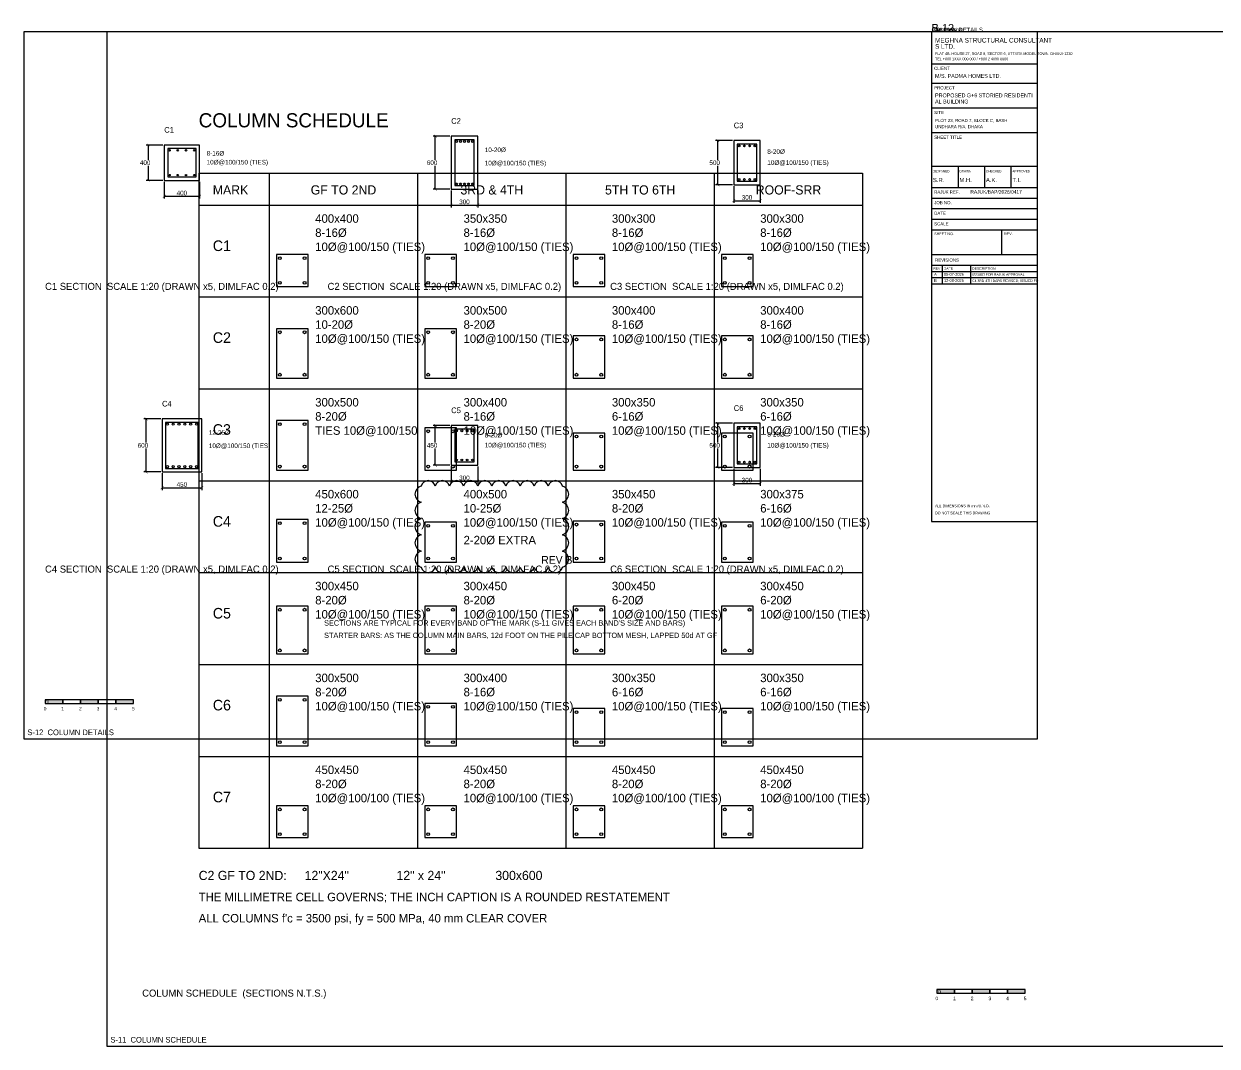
# Model space of a CAD drawing. Extents: x 1000 to 743527, y -207200 to 58857.
# Drawn here: x 278600 to 346174, y -68400 to -10543 of the extents above; entities that cross this region are included whole.
import ezdxf
from ezdxf.enums import TextEntityAlignment as Align

# ---------------------------------------------------------------- set-up
doc = ezdxf.new("R2010")
doc.units = 0
for name, color, linetype in [('Column', 1, 'Continuous'), ('Dimension', 6, 'Continuous'), ('Revision', 1, 'Continuous'), ('Rod-1', 6, 'Continuous'), ('Rod-Stirrup', 3, 'Continuous'), ('Sheet', 7, 'Continuous'), ('Text-1', 7, 'Continuous'), ('Text-2', 7, 'Continuous'), ('TITLE', 7, 'Continuous')]:
    doc.layers.add(name, color=color, linetype=linetype)
doc.styles.add('OpenSansCondensed-Light', font='OpenSansCondensed-Light.ttf')
doc.dimstyles.new('EZDXF', dxfattribs={"dimtxt": 0.25, "dimasz": 0.175, "dimexe": 0.375, "dimexo": 0.125, "dimgap": 0.1, "dimtad": 1, "dimlfac": 100, "dimzin": 12, "dimdsep": 46, "dimtxsty": 'OpenSansCondensed-Light', "dimblk": 'ARCHTICK', "dimcen": 2.5, "dimazin": 3, "dimtfac": 0.5, "dimtmove": 2, "dimatfit": 3})

# ---------------------------------------------------------------- blocks, each defined once
blk = doc.blocks.new('SCALE_BAR')
at = {"layer": 'Sheet'}
h = blk.add_hatch(color=7, dxfattribs=at)
h.dxf.hatch_style = 1
h.paths.add_polyline_path([(0, 0), (10, 0), (10, 2), (0, 2)])
h = blk.add_hatch(color=7, dxfattribs=at)
h.dxf.hatch_style = 1
h.paths.add_polyline_path([(20, 0), (30, 0), (30, 2), (20, 2)])
h = blk.add_hatch(color=7, dxfattribs=at)
h.dxf.hatch_style = 1
h.paths.add_polyline_path([(40, 0), (50, 0), (50, 2), (40, 2)])
for points in [[(0, 0), (10, 0), (10, 2), (0, 2)], [(10, 0), (20, 0), (20, 2), (10, 2)], [(20, 0), (30, 0), (30, 2), (20, 2)], [(30, 0), (40, 0), (40, 2), (30, 2)], [(40, 0), (50, 0), (50, 2), (40, 2)]]:
    blk.add_lwpolyline(points, close=True, dxfattribs=at)
for s, p in [('0', (0, -4)), ('1', (10, -4)), ('2', (20, -4)), ('3', (30, -4)), ('4', (40, -4)), ('5', (50, -4))]:
    blk.add_text(s, height=2, dxfattribs=at).set_placement(p, align=Align.CENTER)
at = {"layer": 'Text-1'}
blk.add_attdef('UNIT', (0, 0), '', height=2, dxfattribs=at)
blk = doc.blocks.new('TITLE_BLOCK')
at = {"layer": 'TITLE'}
for p, q in [((0, -18), (60, -18)), ((0, -29), (60, -29)), ((0, -43), (60, -43)), ((0, -57), (60, -57)), ((0, -76), (60, -76)), ((0, -76), (0, -88)), ((15, -76), (15, -88)), ((30, -76), (30, -88)), ((45, -76), (45, -88)), ((0, -88), (60, -88)), ((0, -94), (60, -94)), ((0, -100), (60, -100)), ((0, -106), (60, -106)), ((0, -112), (60, -112)), ((39.6, -112), (39.6, -126)), ((0, -126), (60, -126)), ((0, -132), (60, -132)), ((0, -132), (60, -132)), ((6, -132), (6, -142.5)), ((22, -132), (22, -142.5)), ((0, -135.5), (60, -135.5)), ((0, -139), (60, -139)), ((0, -142.5), (60, -142.5))]:
    blk.add_line(p, q, dxfattribs=at)
blk.add_lwpolyline([(0, -277), (60, -277), (60, 0), (0, 0)], close=True, dxfattribs=at)
at = {"layer": 'Text-1'}
for tag, height in [('JOBNO', 2), ('SCALE', 2), ('SHEETTITLE', 2.4), ('SHEETTITLE2', 2.4), ('DATE', 2), ('SHEETNO', 4.5), ('REV', 4.5)]:
    blk.add_attdef(tag, (0, 0), '', height=height, dxfattribs=at)
at = {"layer": 'TITLE'}
for s, height, p in [('MEGHNA STRUCTURAL CONSULTANT', 2.6, (2, -6)), ('S LTD.', 2.6, (2, -9.5)), ('FLAT 4B, HOUSE 27, ROAD 9, SECTOR 6, UTTARA MODEL TOWN, DHAKA-1230', 1.5, (2, -13)), ('CLIENT', 1.8, (1.5, -21.5)), ('TEL +880 1XXX 000 000 / +880 2 4890 0000', 1.5, (2, -16)), ('M/S. PADMA HOMES LTD.', 2.2, (2, -26)), ('PROJECT', 1.8, (1.5, -32.5)), ('AL BUILDING', 2.2, (2, -40.5)), ('PROPOSED G+6 STORIED RESIDENTI', 2.2, (2, -37)), ('SITE', 1.8, (1.5, -46.5)), ('UNDHARA R/A, DHAKA', 1.8, (2, -54.5)), ('PLOT 23, ROAD 7, BLOCK C, BASH', 1.8, (2, -51)), ('SHEET TITLE', 1.8, (1.5, -60.5)), ('DESIGNED', 1.3, (0.8, -79.5)), ('DRAWN', 1.3, (15.8, -79.5)), ('CHECKED', 1.3, (30.8, -79.5)), ('APPROVED', 1.3, (45.8, -79.5)), ('S.R.', 2.4, (0.8, -85)), ('M.H.', 2.4, (15.8, -85)), ('A.K.', 2.4, (30.8, -85)), ('T.I.', 2.4, (45.8, -85)), ('RAJUK REF.', 1.8, (1.5, -91.5)), ('RAJUK/BAP/2026/0417', 2, (22, -91.5)), ('JOB NO.', 1.8, (1.5, -97.5)), ('SCALE', 1.8, (1.5, -109.5)), ('DATE', 1.8, (1.5, -103.5)), ('SHEET NO.', 1.5, (1.5, -115)), ('REV.', 1.5, (41.1, -115)), ('REVISIONS', 1.8, (2, -130)), ('REV', 1.4, (1, -134.6)), ('DATE', 1.4, (7, -134.6)), ('DESCRIPTION', 1.4, (23, -134.6)), ('ALL DIMENSIONS IN mm U.N.O.', 1.5, (2, -269)), ('DO NOT SCALE THIS DRAWING', 1.5, (2, -273))]:
    blk.add_text(s, height=height, dxfattribs=at).set_placement(p)
blk = doc.blocks.new('_ARCHTICK')
at = {"color": 0, "linetype": 'BYBLOCK', "const_width": 0.15}
blk.add_lwpolyline([(-0.5, -0.5), (0.5, 0.5)], dxfattribs=at)

msp = doc.modelspace()

# ---------------------------------------------------------------- linework, layer by layer
for p, q in [((288500, -19000), (326100, -19000)), ((288500, -19000), (288500, -20800)), ((292500, -19000), (292500, -57200)), ((300900, -19000), (300900, -57200)), ((309300, -19000), (309300, -57200)), ((317700, -19000), (317700, -57200)), ((326100, -19000), (326100, -57200)), ((288500, -20800), (326100, -20800)), ((288500, -20800), (288500, -57200)), ((288500, -26000), (326100, -26000)), ((288500, -31200), (326100, -31200)), ((288500, -36400), (326100, -36400)), ((288500, -41600), (326100, -41600)), ((288500, -46800), (326100, -46800)), ((288500, -52000), (326100, -52000)), ((288500, -57200), (326100, -57200))]:
    msp.add_line(p, q)
at = {"layer": 'Column'}
for points in [[(286550, -19400), (288550, -19400), (288550, -17400), (286550, -17400)], [(302800, -19900), (304300, -19900), (304300, -16900), (302800, -16900)], [(318800, -19650), (320300, -19650), (320300, -17150), (318800, -17150)], [(292900, -25400), (294700, -25400), (294700, -23600), (292900, -23600)], [(301300, -25400), (303100, -25400), (303100, -23600), (301300, -23600)], [(309700, -25400), (311500, -25400), (311500, -23600), (309700, -23600)], [(318100, -25400), (319900, -25400), (319900, -23600), (318100, -23600)], [(292900, -30600), (294700, -30600), (294700, -27800), (292900, -27800)], [(301300, -30600), (303100, -30600), (303100, -27800), (301300, -27800)], [(309700, -30600), (311500, -30600), (311500, -28200), (309700, -28200)], [(318100, -30600), (319900, -30600), (319900, -28200), (318100, -28200)], [(286425, -35900), (288675, -35900), (288675, -32900), (286425, -32900)], [(292900, -35800), (294700, -35800), (294700, -33000), (292900, -33000)], [(301300, -35800), (303100, -35800), (303100, -33400), (301300, -33400)], [(302800, -35525), (304300, -35525), (304300, -33275), (302800, -33275)], [(309700, -35800), (311500, -35800), (311500, -33700), (309700, -33700)], [(318100, -35800), (319900, -35800), (319900, -33700), (318100, -33700)], [(318800, -35650), (320300, -35650), (320300, -33150), (318800, -33150)], [(292900, -41000), (294700, -41000), (294700, -38600), (292900, -38600)], [(301300, -41000), (303100, -41000), (303100, -38750), (301300, -38750)], [(309700, -41000), (311500, -41000), (311500, -38685.7), (309700, -38685.7)], [(318100, -41000), (319900, -41000), (319900, -38750), (318100, -38750)], [(292900, -46200), (294700, -46200), (294700, -43500), (292900, -43500)], [(301300, -46200), (303100, -46200), (303100, -43500), (301300, -43500)], [(309700, -46200), (311500, -46200), (311500, -43500), (309700, -43500)], [(318100, -46200), (319900, -46200), (319900, -43500), (318100, -43500)], [(292900, -51400), (294700, -51400), (294700, -48600), (292900, -48600)], [(301300, -51400), (303100, -51400), (303100, -49000), (301300, -49000)], [(309700, -51400), (311500, -51400), (311500, -49300), (309700, -49300)], [(318100, -51400), (319900, -51400), (319900, -49300), (318100, -49300)], [(292900, -56600), (294700, -56600), (294700, -54800), (292900, -54800)], [(301300, -56600), (303100, -56600), (303100, -54800), (301300, -54800)], [(309700, -56600), (311500, -56600), (311500, -54800), (309700, -54800)], [(318100, -56600), (319900, -56600), (319900, -54800), (318100, -54800)]]:
    msp.add_lwpolyline(points, close=True, dxfattribs=at)
at = {"layer": 'Revision'}
msp.add_lwpolyline([(301100, -41300, 0.767327), (301900, -41300, 0.767327), (302700, -41300, 0.767327), (303500, -41300, 0.767327), (304300, -41300, 0.767327), (305100, -41300, 0.767327), (305900, -41300, 0.767327), (306700, -41300, 0.767327), (307500, -41300, 0.767327), (308300, -41300, 0.767327), (309100, -41300, 0.767327), (309100, -40380, 0.767327), (309100, -39460, 0.767327), (309100, -38540, 0.767327), (309100, -37620, 0.767327), (309100, -36700, 0.767327), (308300, -36700, 0.767327), (307500, -36700, 0.767327), (306700, -36700, 0.767327), (305900, -36700, 0.767327), (305100, -36700, 0.767327), (304300, -36700, 0.767327), (303500, -36700, 0.767327), (302700, -36700, 0.767327), (301900, -36700, 0.767327), (301100, -36700, 0.767327), (301100, -37620, 0.767327), (301100, -38540, 0.767327), (301100, -39460, 0.767327), (301100, -40380, 0.767327)], format="xyb", close=True, dxfattribs=at)
at = {"layer": 'Rod-1'}
for centre, radius in [((303100, -17200), 50), ((303325, -17200), 50), ((303550, -17200), 50), ((303775, -17200), 50), ((304000, -17200), 50), ((319100, -17450), 50), ((319400, -17450), 50), ((319700, -17450), 50), ((320000, -17450), 50), ((286850, -17700), 40), ((287316.7, -17700), 40), ((287783.3, -17700), 40), ((288250, -17700), 40), ((286850, -19100), 40), ((287316.7, -19100), 40), ((287783.3, -19100), 40), ((288250, -19100), 40), ((303100, -19600), 50), ((303325, -19600), 50), ((303550, -19600), 50), ((303775, -19600), 50), ((304000, -19600), 50), ((319100, -19350), 50), ((319400, -19350), 50), ((319700, -19350), 50), ((320000, -19350), 50), ((293100, -23800), 80), ((294500, -23800), 80), ((301500, -23800), 80), ((302900, -23800), 80), ((309900, -23800), 80), ((311300, -23800), 80), ((318300, -23800), 80), ((319700, -23800), 80), ((293100, -25200), 80), ((294500, -25200), 80), ((301500, -25200), 80), ((302900, -25200), 80), ((309900, -25200), 80), ((311300, -25200), 80), ((318300, -25200), 80), ((319700, -25200), 80), ((293100, -28000), 80), ((294500, -28000), 80), ((301500, -28000), 80), ((302900, -28000), 80), ((309900, -28400), 80), ((311300, -28400), 80), ((318300, -28400), 80), ((319700, -28400), 80), ((293100, -30400), 80), ((294500, -30400), 80), ((301500, -30400), 80), ((302900, -30400), 80), ((309900, -30400), 80), ((311300, -30400), 80), ((318300, -30400), 80), ((319700, -30400), 80), ((286725, -33200), 62.5), ((287055, -33200), 62.5), ((287385, -33200), 62.5), ((287715, -33200), 62.5), ((288045, -33200), 62.5), ((288375, -33200), 62.5), ((293100, -33200), 80), ((294500, -33200), 80), ((301500, -33600), 80), ((302900, -33600), 80), ((303100, -33575), 50), ((303400, -33575), 50), ((303700, -33575), 50), ((304000, -33575), 50), ((319100, -33450), 50), ((319400, -33450), 50), ((319700, -33450), 50), ((320000, -33450), 50), ((309900, -33900), 80), ((311300, -33900), 80), ((318300, -33900), 80), ((319700, -33900), 80), ((286725, -35600), 62.5), ((287055, -35600), 62.5), ((287385, -35600), 62.5), ((287715, -35600), 62.5), ((288045, -35600), 62.5), ((288375, -35600), 62.5), ((293100, -35600), 80), ((294500, -35600), 80), ((301500, -35600), 80), ((302900, -35600), 80), ((303100, -35225), 50), ((303400, -35225), 50), ((303700, -35225), 50), ((304000, -35225), 50), ((309900, -35600), 80), ((311300, -35600), 80), ((318300, -35600), 80), ((319100, -35350), 50), ((319400, -35350), 50), ((319700, -35600), 80), ((319700, -35350), 50), ((320000, -35350), 50), ((293100, -38800), 80), ((294500, -38800), 80), ((301500, -38950), 80), ((302900, -38950), 80), ((309900, -38885.7), 80), ((311300, -38885.7), 80), ((318300, -38950), 80), ((319700, -38950), 80), ((293100, -40800), 80), ((294500, -40800), 80), ((301500, -40800), 80), ((302900, -40800), 80), ((309900, -40800), 80), ((311300, -40800), 80), ((318300, -40800), 80), ((319700, -40800), 80), ((293100, -43700), 80), ((294500, -43700), 80), ((301500, -43700), 80), ((302900, -43700), 80), ((309900, -43700), 80), ((311300, -43700), 80), ((318300, -43700), 80), ((319700, -43700), 80), ((293100, -46000), 80), ((294500, -46000), 80), ((301500, -46000), 80), ((302900, -46000), 80), ((309900, -46000), 80), ((311300, -46000), 80), ((318300, -46000), 80), ((319700, -46000), 80), ((293100, -48800), 80), ((294500, -48800), 80), ((301500, -49200), 80), ((302900, -49200), 80), ((309900, -49500), 80), ((311300, -49500), 80), ((318300, -49500), 80), ((319700, -49500), 80), ((293100, -51200), 80), ((294500, -51200), 80), ((301500, -51200), 80), ((302900, -51200), 80), ((309900, -51200), 80), ((311300, -51200), 80), ((318300, -51200), 80), ((319700, -51200), 80), ((293100, -55000), 80), ((294500, -55000), 80), ((301500, -55000), 80), ((302900, -55000), 80), ((309900, -55000), 80), ((311300, -55000), 80), ((318300, -55000), 80), ((319700, -55000), 80), ((293100, -56400), 80), ((294500, -56400), 80), ((301500, -56400), 80), ((302900, -56400), 80), ((309900, -56400), 80), ((311300, -56400), 80), ((318300, -56400), 80), ((319700, -56400), 80)]:
    msp.add_circle(centre, radius, dxfattribs=at)
at = {"layer": 'Rod-Stirrup'}
for points in [[(303000, -19700), (304100, -19700), (304100, -17100), (303000, -17100)], [(319000, -19450), (320100, -19450), (320100, -17350), (319000, -17350)], [(286750, -19200), (288350, -19200), (288350, -17600), (286750, -17600)], [(286625, -35700), (288475, -35700), (288475, -33100), (286625, -33100)], [(303000, -35325), (304100, -35325), (304100, -33475), (303000, -33475)], [(319000, -35450), (320100, -35450), (320100, -33350), (319000, -33350)]]:
    msp.add_lwpolyline(points, close=True, dxfattribs=at)
at = {"layer": 'Sheet'}
for points in [[(278600, -51000), (336000, -51000), (336000, -11000), (278600, -11000)], [(283300, -68400), (365400, -68400), (365400, -11000), (283300, -11000)]]:
    msp.add_lwpolyline(points, close=True, dxfattribs=at)

# ---------------------------------------------------------------- block references
at = {"layer": 'Sheet', "xscale": 100, "yscale": 100}
for p in [(279800, -49000), (330300, -65400)]:
    msp.add_blockref('SCALE_BAR', p, dxfattribs=at).add_auto_attribs({'UNIT': 'm'})
at = {"layer": 'TITLE', "xscale": 100, "yscale": 100}
msp.add_blockref('TITLE_BLOCK', (330000, -11000), dxfattribs=at).add_auto_attribs({'SHEETTITLE': 'COLUMN DETAILS', 'JOBNO': 'MSC-2026-041', 'DATE': '12-08-2026', 'SCALE': '1:20', 'SHEETNO': 'S-12', 'REV': 'B'})

# ---------------------------------------------------------------- texts
at = {"layer": 'Revision'}
msp.add_text('REV B', height=440, dxfattribs=at).set_placement((307900, -41100))
at = {"layer": 'Sheet'}
for s, height, p in [('COLUMN SCHEDULE', 800, (288500, -16400)), ('C1 SECTION  SCALE 1:20 (DRAWN x5, DIMLFAC 0.2)', 400, (279800, -25600)), ('C2 SECTION  SCALE 1:20 (DRAWN x5, DIMLFAC 0.2)', 400, (295800, -25600)), ('C3 SECTION  SCALE 1:20 (DRAWN x5, DIMLFAC 0.2)', 400, (311800, -25600)), ('C4 SECTION  SCALE 1:20 (DRAWN x5, DIMLFAC 0.2)', 400, (279800, -41600)), ('C5 SECTION  SCALE 1:20 (DRAWN x5, DIMLFAC 0.2)', 400, (295800, -41600)), ('C6 SECTION  SCALE 1:20 (DRAWN x5, DIMLFAC 0.2)', 400, (311800, -41600)), ('S-12  COLUMN DETAILS', 320, (278800, -50800)), ('COLUMN SCHEDULE  (SECTIONS N.T.S.)', 400, (285300, -65600)), ('S-11  COLUMN SCHEDULE', 320, (283500, -68200))]:
    msp.add_text(s, height=height, dxfattribs=at).set_placement(p)
at = {"layer": 'Text-1'}
for s, height, p in [('C2', 320, (302800, -16200)), ('C3', 320, (318800, -16450)), ('C1', 320, (286550, -16700)), ('MARK', 520, (289300, -20200)), ('400x400', 480, (295100, -21800)), ('350x350', 480, (303500, -21800)), ('300x300', 480, (311900, -21800)), ('300x300', 480, (320300, -21800)), ('8-16%%C', 480, (295100, -22600)), ('8-16%%C', 480, (303500, -22600)), ('8-16%%C', 480, (311900, -22600)), ('8-16%%C', 480, (320300, -22600)), ('C1', 600, (289300, -23400)), ('10%%C@100/150 (TIES)', 480, (295100, -23400)), ('10%%C@100/150 (TIES)', 480, (303500, -23400)), ('10%%C@100/150 (TIES)', 480, (311900, -23400)), ('10%%C@100/150 (TIES)', 480, (320300, -23400)), ('300x600', 480, (295100, -27000)), ('300x500', 480, (303500, -27000)), ('300x400', 480, (311900, -27000)), ('300x400', 480, (320300, -27000)), ('10-20%%C', 480, (295100, -27800)), ('8-20%%C', 480, (303500, -27800)), ('8-16%%C', 480, (311900, -27800)), ('8-16%%C', 480, (320300, -27800)), ('C2', 600, (289300, -28600)), ('10%%C@100/150 (TIES)', 480, (295100, -28600)), ('10%%C@100/150 (TIES)', 480, (303500, -28600)), ('10%%C@100/150 (TIES)', 480, (311900, -28600)), ('10%%C@100/150 (TIES)', 480, (320300, -28600)), ('300x500', 480, (295100, -32200)), ('300x400', 480, (303500, -32200)), ('300x350', 480, (311900, -32200)), ('300x350', 480, (320300, -32200)), ('C4', 320, (286425, -32200)), ('C5', 320, (302800, -32575)), ('C6', 320, (318800, -32450)), ('8-20%%C', 480, (295100, -33000)), ('8-16%%C', 480, (303500, -33000)), ('6-16%%C', 480, (311900, -33000)), ('6-16%%C', 480, (320300, -33000)), ('C3', 600, (289300, -33800)), ('TIES 10%%C@100/150', 480, (295100, -33800)), ('10%%C@100/150 (TIES)', 480, (303500, -33800)), ('10%%C@100/150 (TIES)', 480, (311900, -33800)), ('10%%C@100/150 (TIES)', 480, (320300, -33800)), ('450x600', 480, (295100, -37400)), ('400x500', 480, (303500, -37400)), ('350x450', 480, (311900, -37400)), ('300x375', 480, (320300, -37400)), ('12-25%%C', 480, (295100, -38200)), ('10-25%%C', 480, (303500, -38200)), ('8-20%%C', 480, (311900, -38200)), ('6-16%%C', 480, (320300, -38200)), ('C4', 600, (289300, -39000)), ('10%%C@100/150 (TIES)', 480, (295100, -39000)), ('10%%C@100/150 (TIES)', 480, (303500, -39000)), ('10%%C@100/150 (TIES)', 480, (311900, -39000)), ('10%%C@100/150 (TIES)', 480, (320300, -39000)), ('300x450', 480, (295100, -42600)), ('300x450', 480, (303500, -42600)), ('300x450', 480, (311900, -42600)), ('300x450', 480, (320300, -42600)), ('8-20%%C', 480, (295100, -43400)), ('8-20%%C', 480, (303500, -43400)), ('6-20%%C', 480, (311900, -43400)), ('6-20%%C', 480, (320300, -43400)), ('C5', 600, (289300, -44200)), ('10%%C@100/150 (TIES)', 480, (295100, -44200)), ('10%%C@100/150 (TIES)', 480, (303500, -44200)), ('10%%C@100/150 (TIES)', 480, (311900, -44200)), ('10%%C@100/150 (TIES)', 480, (320300, -44200)), ("SECTIONS ARE TYPICAL FOR EVERY BAND OF THE MARK (S-11 GIVES EACH BAND'S SIZE AND BARS)", 300, (295600, -44600)), ('STARTER BARS: AS THE COLUMN MAIN BARS, 12d FOOT ON THE PILE CAP BOTTOM MESH, LAPPED 50d AT GF', 300, (295600, -45300)), ('300x500', 480, (295100, -47800)), ('300x400', 480, (303500, -47800)), ('300x350', 480, (311900, -47800)), ('300x350', 480, (320300, -47800)), ('8-20%%C', 480, (295100, -48600)), ('8-16%%C', 480, (303500, -48600)), ('6-16%%C', 480, (311900, -48600)), ('6-16%%C', 480, (320300, -48600)), ('C6', 600, (289300, -49400)), ('10%%C@100/150 (TIES)', 480, (295100, -49400)), ('10%%C@100/150 (TIES)', 480, (303500, -49400)), ('10%%C@100/150 (TIES)', 480, (311900, -49400)), ('10%%C@100/150 (TIES)', 480, (320300, -49400)), ('450x450', 480, (295100, -53000)), ('450x450', 480, (303500, -53000)), ('450x450', 480, (311900, -53000)), ('450x450', 480, (320300, -53000)), ('8-20%%C', 480, (295100, -53800)), ('8-20%%C', 480, (303500, -53800)), ('8-20%%C', 480, (311900, -53800)), ('8-20%%C', 480, (320300, -53800)), ('C7', 600, (289300, -54600)), ('10%%C@100/100 (TIES)', 480, (295100, -54600)), ('10%%C@100/100 (TIES)', 480, (303500, -54600)), ('10%%C@100/100 (TIES)', 480, (311900, -54600)), ('10%%C@100/100 (TIES)', 480, (320300, -54600)), ('C2 GF TO 2ND:', 520, (288500, -59000)), ('12"X24"', 520, (294500, -59000)), ('12" x 24"', 520, (299700, -59000)), ('300x600', 520, (305300, -59000)), ('THE MILLIMETRE CELL GOVERNS; THE INCH CAPTION IS A ROUNDED RESTATEMENT', 480, (288500, -60200)), ("ALL COLUMNS f'c = 3500 psi, fy = 500 MPa, 40 mm CLEAR COVER", 480, (288500, -61400))]:
    msp.add_text(s, height=height, dxfattribs=at).set_placement(p)
for s, p in [('GF TO 2ND', (296700, -20200)), ('3RD & 4TH', (305100, -20200)), ('5TH TO 6TH', (313500, -20200)), ('ROOF-SRR', (321900, -20200))]:
    msp.add_text(s, height=520, dxfattribs=at).set_placement(p, align=Align.CENTER)
at = {"layer": 'Text-2'}
for s, height, p in [('10-20%%C', 260, (304700, -17800)), ('8-16%%C', 260, (288950, -18000)), ('10%%C@100/150 (TIES)', 260, (288950, -18500)), ('8-20%%C', 260, (320700, -17900)), ('10%%C@100/150 (TIES)', 260, (304700, -18550)), ('10%%C@100/150 (TIES)', 260, (320700, -18525)), ('12-25%%C', 260, (289075, -33800)), ('8-20%%C', 260, (304700, -33950)), ('8-20%%C', 260, (320700, -33900)), ('10%%C@100/150 (TIES)', 260, (289075, -34550)), ('10%%C@100/150 (TIES)', 260, (304700, -34512.5)), ('10%%C@100/150 (TIES)', 260, (320700, -34525)), ('2-20%%C EXTRA', 480, (303500, -40000))]:
    msp.add_text(s, height=height, dxfattribs=at).set_placement(p)
at = {"layer": 'TITLE'}
for s, height, p in [('A', 160, (330150, -24800)), ('B', 160, (330150, -25150)), ('05-07-2026', 160, (330700, -24800)), ('12-08-2026', 160, (330700, -25150)), ('ISSUED FOR RAJUK APPROVAL', 140, (332300, -24800)), ('C4 3RD-4TH BARS REVISED; ISSUED FO', 140, (332300, -25150))]:
    msp.add_text(s, height=height, dxfattribs=at).set_placement(p)

# ---------------------------------------------------------------- dimensions: what is measured, and where the dimension line sits
at = {"layer": 'Dimension'}
for base, p1, p2, text in [((301900, -19900), (302800, -19900), (302800, -16900), '600'), ((285650, -19400), (286550, -19400), (286550, -17400), '400'), ((317900, -19650), (318800, -19650), (318800, -17150), '500'), ((285525, -35900), (286425, -35900), (286425, -32900), '600'), ((317900, -35650), (318800, -35650), (318800, -33150), '500'), ((301900, -35525), (302800, -35525), (302800, -33275), '450')]:
    msp.add_linear_dim(base=base, p1=p1, p2=p2, angle=90, text=text, dimstyle='EZDXF', override={"dimtxt": 260, "dimasz": 156, "dimexe": 130, "dimexo": 78, "dimgap": 52, "dimtad": 1, "dimtih": 1, "dimtoh": 1, "dimdec": 0, "dimlfac": 0.2}, dxfattribs=at).render()
for base, p1, p2, text in [((286550, -20300), (286550, -19400), (288550, -19400), '400'), ((302800, -20800), (302800, -19900), (304300, -19900), '300'), ((318800, -20550), (318800, -19650), (320300, -19650), '300'), ((302800, -36425), (302800, -35525), (304300, -35525), '300'), ((318800, -36550), (318800, -35650), (320300, -35650), '300'), ((286425, -36800), (286425, -35900), (288675, -35900), '450')]:
    msp.add_linear_dim(base=base, p1=p1, p2=p2, text=text, dimstyle='EZDXF', override={"dimtxt": 260, "dimasz": 156, "dimexe": 130, "dimexo": 78, "dimgap": 52, "dimtad": 1, "dimtih": 1, "dimtoh": 1, "dimdec": 0, "dimlfac": 0.2}, dxfattribs=at).render()

doc.saveas('drawing.dxf')
